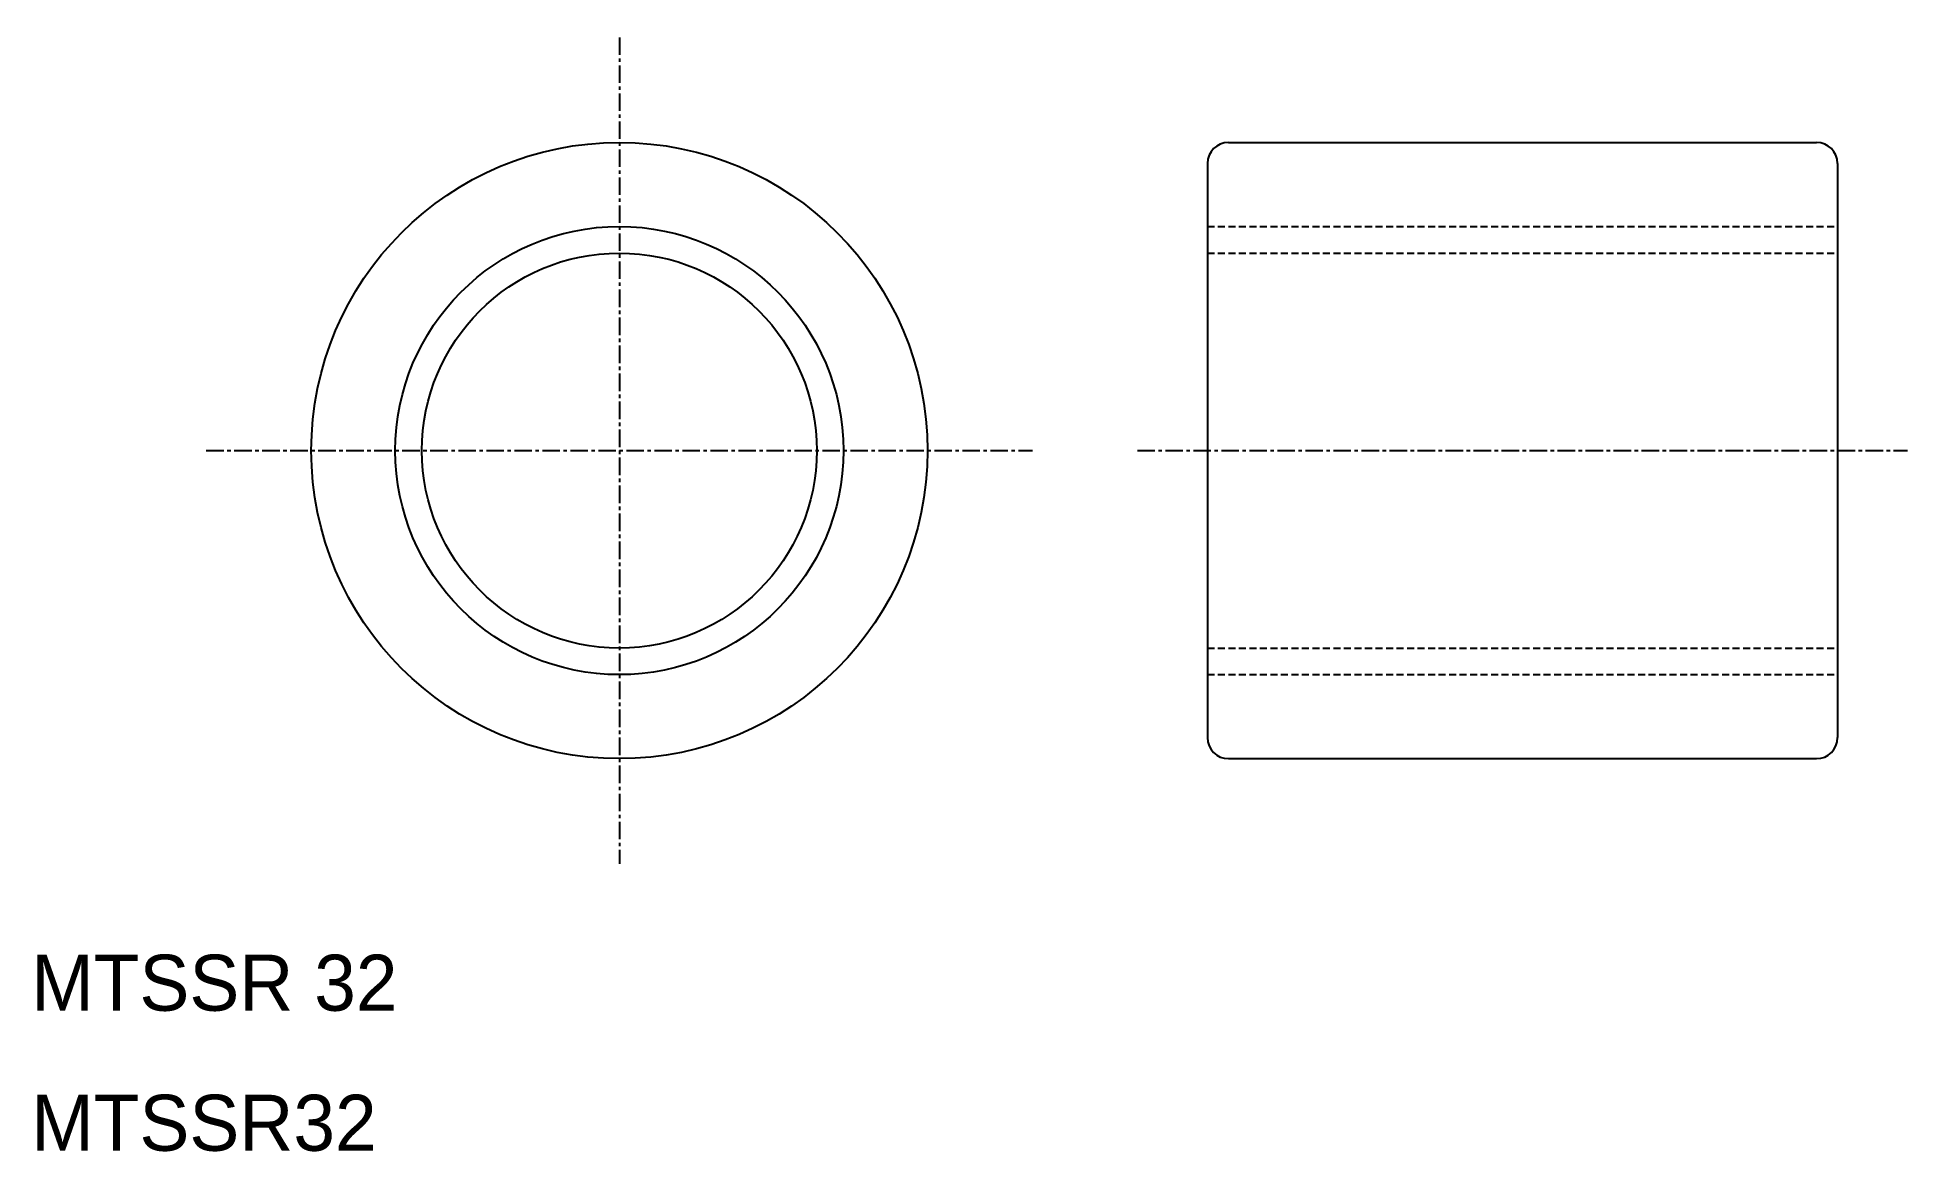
# Model space of a CAD drawing. Extents: x 10 to 144, y 10 to 90.
import ezdxf

# ---------------------------------------------------------------- set-up
doc = ezdxf.new("R2010")
doc.units = 0
doc.linetypes.add('CENTER', pattern=[2, 1.25, -0.25, 0.25, -0.25])
doc.linetypes.add('DASHED', pattern=[0.75, 0.5, -0.25])
doc.layers.get('0').update_dxf_attribs({"linetype": 'CONTINUOUS'})
doc.layers.add('CENTER', color=1, linetype='CENTER')

msp = doc.modelspace()

# ---------------------------------------------------------------- linework, layer by layer
at = {"color": 7, "linetype": 'CONTINUOUS'}
for p, q in [((95.5, 82), (137.5, 82)), ((94, 80.5), (94, 39.5)), ((139, 80.5), (139, 39.5)), ((95.5, 38), (137.5, 38))]:
    msp.add_line(p, q, dxfattribs=at)
at = {"color": 3, "linetype": 'DASHED'}
for p, q in [((94, 76), (139, 76)), ((94, 74.1), (139, 74.1)), ((94, 71), (94, 71.0001)), ((94, 60), (94.0001, 60)), ((94, 45.9), (139, 45.9)), ((94, 44), (139, 44))]:
    msp.add_line(p, q, dxfattribs=at)
at = {"color": 7, "linetype": 'CONTINUOUS'}
for radius in [22, 14.1]:
    msp.add_circle((52, 60), radius, dxfattribs=at)
at = {"color": 3, "linetype": 'CONTINUOUS'}
msp.add_circle((52, 60), 16, dxfattribs=at)
at = {"color": 7, "linetype": 'CONTINUOUS'}
for centre, start, end in [((95.5, 80.5), 90, 180), ((137.5, 80.5), 0, 90), ((95.5, 39.5), 180, 270), ((137.5, 39.5), 270, 0)]:
    msp.add_arc(centre, 1.5, start, end, dxfattribs=at)
at = {"layer": 'CENTER', "color": 1, "linetype": 'CENTER'}
for p, q in [((52, 89.5), (52, 30.5)), ((22.5, 60), (81.5, 60)), ((89, 60), (144, 60))]:
    msp.add_line(p, q, dxfattribs=at)

# ---------------------------------------------------------------- texts
at = {"color": 7, "linetype": 'CONTINUOUS'}
for s, p in [('MTSSR 32', (10, 20)), ('MTSSR32', (10, 10))]:
    msp.add_text(s, height=4, dxfattribs=at).set_placement(p)

doc.saveas('drawing.dxf')
